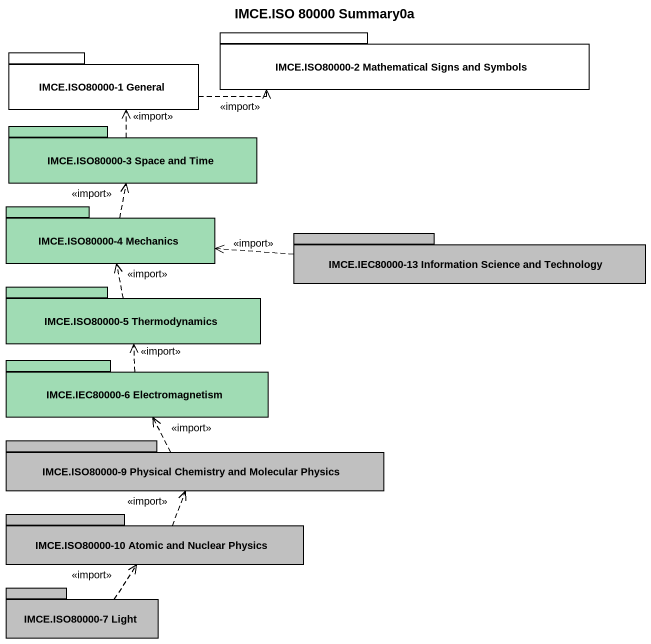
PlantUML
@startuml
title IMCE.ISO 80000 Summary0a
package "IMCE.ISO80000-2 Mathematical Signs and Symbols" as IMCE_ISO80000_2 #FFFFFF {
}
package "IMCE.ISO80000-1 General" as IMCE_ISO80000_1_General #FFFFFF {
}
package "IMCE.ISO80000-3 Space and Time" as IMCE_ISO80000_3_Space_and #A0DCB4 {
}
package "IMCE.ISO80000-4 Mechanics" as IMCE_ISO80000_4_Mechanics #A0DCB4 {
}
package "IMCE.IEC80000-13 Information Science and Technology" as IMCE_IEC80000_13 #C0C0C0 {
}
package "IMCE.ISO80000-5 Thermodynamics" as IMCE_ISO80000_5 #A0DCB4 {
}
package "IMCE.IEC80000-6 Electromagnetism" as IMCE_IEC80000_6 #A0DCB4 {
}
package "IMCE.ISO80000-9 Physical Chemistry and Molecular Physics" as IMCE_ISO80000_9_Physical #C0C0C0 {
}
package "IMCE.ISO80000-10 Atomic and Nuclear Physics" as IMCE_ISO80000_10_Atomic_and #C0C0C0 {
}
package "IMCE.ISO80000-7 Light" as IMCE_ISO80000_7_Light #C0C0C0 {
}
IMCE_ISO80000_1_General .right.> IMCE_ISO80000_2 : <<import>>
IMCE_ISO80000_3_Space_and .up.> IMCE_ISO80000_1_General : <<import>>
IMCE_ISO80000_4_Mechanics .up.> IMCE_ISO80000_3_Space_and : <<import>>
IMCE_IEC80000_13 .left.> IMCE_ISO80000_4_Mechanics : <<import>>
IMCE_ISO80000_5 .up.> IMCE_ISO80000_4_Mechanics : <<import>>
IMCE_IEC80000_6 .up.> IMCE_ISO80000_5 : <<import>>
IMCE_ISO80000_9_Physical .up.> IMCE_IEC80000_6 : <<import>>
IMCE_ISO80000_10_Atomic_and .up.> IMCE_ISO80000_9_Physical : <<import>>
IMCE_ISO80000_7_Light .up.> IMCE_ISO80000_10_Atomic_and : <<import>>
@enduml
